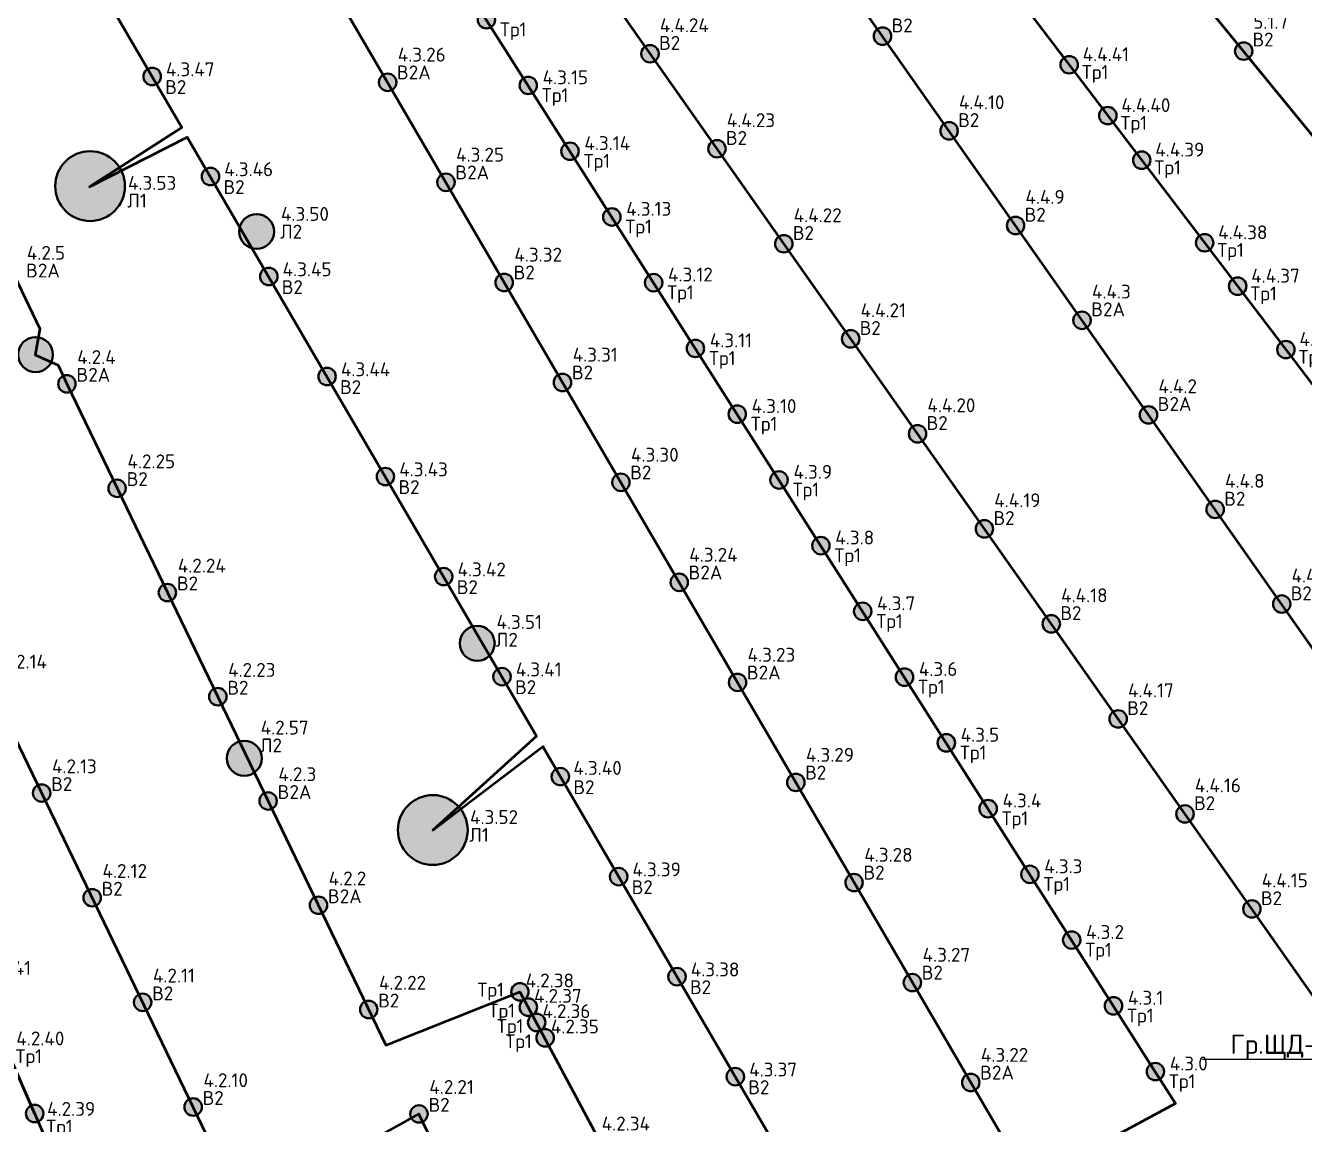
# Model space of a CAD drawing. Header units: millimetres. Extents: x -500444 to 437433, y -1435259 to 1593622.
# Drawn here: x -47246 to -30664, y -1359717 to -1345470 of the extents above; entities that cross this region are included whole.
import ezdxf
from ezdxf import colors
from ezdxf.entities.mleader import LeaderData, LeaderLine
from ezdxf.math import Vec2, Vec3

# ---------------------------------------------------------------- set-up
doc = ezdxf.new("R2010")
doc.units = ezdxf.units.MM
for name, color, linetype, lineweight in [('_Гр.ЩД-2C.7.6.I2.8', 6, 'Continuous', 50), ('_Гр.ЩД-2C.7.6.I3.1', 6, 'Continuous', 50), ('_Гр.ЩД-2C.7.6.I3.2', 6, 'Continuous', 50), ('_Гр.ЩД-2C.7.6.I3.3', 6, 'Continuous', 50), ('_Гр.ЩД-2C.7.6.I3.4', 6, 'Continuous', 50), ('_Гр.ЩД-2C.7.6.I3.5', 6, 'Continuous', 50), ('_Гр.ЩД-2C.7.6.I4.7', 6, 'Continuous', 50), ('_Гр.ЩД-2C.7.6.I4.8', 6, 'Continuous', 50), ('A-ANNO-DIMS', 7, 'Continuous', 9), ('Светильники аварийные', 1, 'Continuous', 40)]:
    doc.layers.add(name, color=color, linetype=linetype, lineweight=lineweight)
doc.layers.add('DLX_LUM 7', color=7, linetype='Continuous', lineweight=40, true_color=0xfb1804)
doc.layers.add('сВЕтильники', color=7, linetype='Continuous', lineweight=40, true_color=0x0000f0)
doc.layers.add('Вставка', color=252, linetype='Continuous')
doc.styles.add('GOST 2.304', font='')
doc.styles.add('ISOCPEUR', font='isocpeur.ttf', dxfattribs={"height": 250})
doc.styles.add('TableTextStyle', font='isocpeur.ttf', dxfattribs={"width": 0.9})
doc.styles.get('GOST 2.304').set_extended_font_data('GOST Common')
doc.linetypes.add('Truba', pattern='A,3e-05,[4,MSH_7,S=1,R=0,X=0,Y=0],-3.022072', length=3.022102)
doc.dimstyles.new('М-200', dxfattribs={"dimtxt": 400, "dimasz": 160, "dimexe": 200, "dimexo": 400, "dimgap": 50, "dimtad": 1, "dimdec": 0, "dimzin": 0, "dimdsep": 46, "dimtxsty": 'GOST 2.304', "dimblk": 'ARCHTICK', "dimcen": 180, "dimdle": 200, "dimadec": 0, "dimazin": 0, "dimtfac": 1, "dimtdec": 0, "dimtmove": 1, "dimatfit": 0, "dimfxl": 1, "dimtolj": 1, "dimtzin": 0, "dimarcsym": 0})

# ---------------------------------------------------------------- blocks, each defined once
blk = doc.blocks.new('_ArchTick')
at = {"color": 0, "linetype": 'ByBlock', "const_width": 0.15}
blk.add_lwpolyline([(-0.5, -0.5), (0.5, 0.5)], dxfattribs=at)
blk = doc.blocks.new('*D41')
at = {"layer": 'A-ANNO-DIMS', "color": 0, "lineweight": -2, "transparency": 16777216}
blk.add_arc((-165704, -113309), 107894, 270, 326, dxfattribs=at)
at = {"layer": 'Defpoints', "color": 0, "lineweight": 30, "transparency": 16777216}
for p in [(-165704, -113309), (-165704, -113309), (-75741, -173990), (-131171, -215528), (-165704, -221903)]:
    blk.add_point(p, dxfattribs=at)
at = {"layer": 'A-ANNO-DIMS', "color": 0, "lineweight": -2, "transparency": 16777216, "xscale": 160, "yscale": 160, "zscale": 160}
for p, rotation in [((-76255, -173643), 55.99999895826774), ((-165704, -221203), 179.9999981265246)]:
    blk.add_blockref('_ArchTick', p, dxfattribs=dict(at, rotation=rotation))
at = {"layer": 'A-ANNO-DIMS', "color": 0, "transparency": 16777216, "insert": (-114300, -207822), "char_height": 400, "attachment_point": 5, "rotation": 28.5412, "style": 'GOST 2.304'}
blk.add_mtext('\\A1;56,0%%D', dxfattribs=at)
blk = doc.blocks.new('A$Cab2378fa')
at = {"lineweight": 25}
h = blk.add_hatch(color=256, dxfattribs=at)
h.paths.add_polyline_path([(162.3, -156.8, 0.442338), (147.8, 177.8), (0, 0)])
h.paths.add_polyline_path([(-141.6, -170.3), (0, 0), (-163.2, 157.6, 0.430096)])
at = {"lineweight": 25, "true_color": 0xfff5f5}
h = blk.add_hatch(color=7, dxfattribs=at)
h.dxf.hatch_style = 1
h.paths.add_polyline_path([(0, 0), (-141.6, -170.3, 0.174923), (3, -222.4, 0.197808), (162.3, -156.8)])
h.paths.add_polyline_path([(-163.2, 157.6), (0, 0), (147.8, 177.8, 0.175398), (3, 230.2, 0.209014)])
blk.add_circle((3, 3.9), 226.3)
blk = doc.blocks.new('Гр.ЩД-2C.7.6.I3.2')
at = {"layer": '_Гр.ЩД-2C.7.6.I3.2', "color": 18, "true_color": 0x000000, "style": 'TableTextStyle'}
for s, p in [('B2A', (40126, 37618)), ('B2A', (40779, 36266)), ('В2', (41431, 34914)), ('В2', (42083, 33561)), ('В2', (42736, 32209)), ('Л2', (43157, 31461)), ('В2', (40452, 30960)), ('B2A', (43388, 30857)), ('В2', (41106, 29603)), ('B2A', (44040, 29505)), ('В2', (41761, 28246)), ('Тр1', (45979, 28294)), ('В2', (44692, 28153)), ('Тр1', (46123, 28022)), ('Тр1', (46232, 27823)), ('Тр1', (46341, 27625)), ('Тр1', (39990, 27432)), ('В2', (42415, 26890)), ('В2', (45345, 26801)), ('Тр1', (40388, 26518))]:
    blk.add_text(s, height=180, dxfattribs=at).set_placement(p)
at = {"layer": '_Гр.ЩД-2C.7.6.I3.2', "ltscale": 100, "style": 'TableTextStyle'}
for tag, p in [('55', (38380, 44191, 6620)), ('55', (33373, 41870, 6620)), ('В2', (38327, 40463)), ('ТР1', (34830, 39449)), ('В2', (36534, 39330)), ('В2', (39484, 39200)), ('ТР1', (35221, 38629)), ('В2', (37189, 37973)), ('B2A', (40136, 37848)), ('ТР1', (35620, 37715)), ('ТР1', (36018, 36801)), ('Л2', (39422, 36679)), ('В2', (37843, 36617)), ('B2A', (40789, 36496)), ('ТР1', (36416, 35887)), ('В2', (38498, 35260)), ('В2', (41441, 35144)), ('ТР1', (36814, 34973)), ('ТР1', (37212, 34059)), ('В2', (39153, 33903)), ('В2', (42093, 33791)), ('ТР1', (37611, 33145)), ('В2', (39807, 32547)), ('В2', (42746, 32439)), ('ТР1', (38009, 32232)), ('Л2', (43167, 31691)), ('ТР1', (38407, 31318)), ('В2', (40462, 31190)), ('B2A', (43398, 31087)), ('ТР1', (38805, 30404)), ('В2', (41116, 29833)), ('B2A', (44050, 29735)), ('ТР1', (39204, 29490)), ('ТР1', (39602, 28576)), ('В2', (41771, 28476)), ('В2', (44702, 28383)), ('ТР1', (46604, 28413)), ('ТР1', (46713, 28214)), ('ТР1', (46822, 28016)), ('ТР1', (46931, 27817)), ('ТР1', (40000, 27662)), ('В2', (42425, 27120)), ('В2', (45355, 27031)), ('ТР1', (40398, 26748)), ('ТР1', (47590, 26558)), ('ТР1', (47722, 26305)), ('ТР1', (47854, 26052)), ('ТР1', (47985, 25799)), ('В2', (42238, 25526)), ('В2', (46007, 25679)), ('ТР1', (48117, 25546)), ('ТР1', (48626, 24608)), ('ТР1', (48761, 24383)), ('B2A', (46659, 24327)), ('В2', (42892, 24169)), ('В2', (43604, 22744)), ('B2A', (46446, 22772)), ('В2', (45128, 21507))]:
    blk.add_attdef(tag, p, '', height=180, dxfattribs=at)
blk = doc.blocks.new('Гр.ЩД-2C.7.6.I3.3')
at = {"layer": '_Гр.ЩД-2C.7.6.I3.3', "color": 18, "true_color": 0x000000, "style": 'TableTextStyle'}
for s, p in [('Тр1', (46271, 40745)), ('B2A', (44935, 40187)), ('В2', (41930, 39997)), ('Тр1', (46814, 39892)), ('Тр1', (47356, 39040)), ('B2A', (45692, 38890)), ('В2', (42686, 38700)), ('Л1', (41438, 38524)), ('Тр1', (47898, 38188)), ('Л2', (43420, 38122)), ('В2', (46448, 37593)), ('В2', (43442, 37403)), ('Тр1', (48440, 37335)), ('Тр1', (48982, 36483)), ('В2', (47204, 36296)), ('В2', (44198, 36107)), ('Тр1', (49524, 35631)), ('В2', (47960, 35000)), ('В2', (44955, 34810)), ('Тр1', (50066, 34778)), ('Тр1', (50608, 33926)), ('B2A', (48716, 33703)), ('В2', (45711, 33513)), ('Тр1', (51151, 33073)), ('Л2', (46216, 32831)), ('B2A', (49472, 32406)), ('В2', (46467, 32216)), ('Тр1', (51693, 32221)), ('Тр1', (52235, 31369)), ('В2', (50228, 31109)), ('В2', (47223, 30919)), ('Тр1', (52777, 30516)), ('Л1', (45873, 30301)), ('В2', (50984, 29812)), ('В2', (47979, 29623)), ('Тр1', (53319, 29664)), ('Тр1', (53861, 28811)), ('В2', (51740, 28515)), ('В2', (48735, 28326)), ('Тр1', (54403, 27959)), ('B2A', (52497, 27219)), ('В2', (49491, 27029)), ('Тр1', (54945, 27107))]:
    blk.add_text(s, height=180, dxfattribs=at).set_placement(p)
at = {"layer": '_Гр.ЩД-2C.7.6.I3.3', "ltscale": 100, "style": 'TableTextStyle'}
for tag, p in [('55', (42890, 46855, 6620)), ('ТР1', (44113, 44384)), ('ТР1', (44655, 43532)), ('В2', (43433, 43010)), ('ТР1', (45197, 42680)), ('ТР1', (45739, 41827)), ('В2', (44189, 41714)), ('В2', (41184, 41524)), ('ТР1', (46281, 40975)), ('B2A', (44945, 40417)), ('В2', (41940, 40227)), ('ТР1', (46824, 40122)), ('B2A', (45702, 39120)), ('ТР1', (47366, 39270)), ('В2', (42696, 38930)), ('Л1', (41448, 38754)), ('Л2', (43430, 38352)), ('ТР1', (47908, 38418)), ('В2', (46458, 37823)), ('В2', (43452, 37633)), ('ТР1', (48450, 37565)), ('ТР1', (48992, 36713)), ('В2', (47214, 36526)), ('В2', (44208, 36337)), ('ТР1', (49534, 35861)), ('В2', (47970, 35230)), ('В2', (44965, 35040)), ('ТР1', (50076, 35008)), ('ТР1', (50618, 34156)), ('B2A', (48726, 33933)), ('В2', (45721, 33743)), ('ТР1', (51161, 33303)), ('Л2', (46226, 33061)), ('B2A', (49482, 32636)), ('В2', (46477, 32446)), ('ТР1', (51703, 32451)), ('ТР1', (52245, 31599)), ('В2', (50238, 31339)), ('В2', (47223, 31169)), ('ТР1', (52787, 30746)), ('Л1', (45883, 30531)), ('В2', (50994, 30042)), ('В2', (47989, 29853)), ('ТР1', (53329, 29894)), ('ТР1', (53871, 29041)), ('В2', (51750, 28745)), ('В2', (48745, 28556)), ('ТР1', (54413, 28189)), ('B2A', (52507, 27449)), ('В2', (49501, 27259)), ('ТР1', (54955, 27337)), ('B2A', (53056, 26251)), ('В2', (50257, 25962)), ('В2', (51013, 24665))]:
    blk.add_attdef(tag, p, '', height=180, dxfattribs=at)
blk = doc.blocks.new('Гр.ЩД-2C.7.6.I3.4')
at = {"layer": '_Гр.ЩД-2C.7.6.I3.4', "color": 18, "true_color": 0x000000, "style": 'TableTextStyle'}
for s, p in [('В2', (51349, 40796)), ('В2', (48334, 40569)), ('Тр1', (53816, 40192)), ('В2', (52212, 39569)), ('Тр1', (54318, 39533)), ('В2', (49201, 39337)), ('Тр1', (54757, 38955)), ('В2', (53074, 38342)), ('В2', (50068, 38105)), ('Тр1', (55573, 37884)), ('Тр1', (56001, 37321)), ('B2A', (53937, 37115)), ('В2', (50935, 36873)), ('Тр1', (56626, 36499)), ('B2A', (54799, 35888)), ('В2', (51803, 35641)), ('В2', (55662, 34660)), ('В2', (52670, 34409)), ('В2', (56524, 33433)), ('В2', (53537, 33177)), ('В2', (54404, 31944)), ('В2', (55271, 30712)), ('В2', (56138, 29480))]:
    blk.add_text(s, height=180, dxfattribs=at).set_placement(p)
at = {"layer": '_Гр.ЩД-2C.7.6.I3.4', "ltscale": 100, "style": 'TableTextStyle'}
for tag, p in [('55', (47172, 49872, 6620)), ('ТР1', (48414, 47534)), ('ТР1', (49304, 46364)), ('В2', (47909, 45935)), ('ТР1', (49720, 45818)), ('ТР1', (50256, 45113)), ('В2', (48771, 44708)), ('ТР1', (50724, 44498)), ('В2', (45835, 44178)), ('ТР1', (51241, 43819)), ('B2A', (49634, 43481)), ('В2', (46610, 43263)), ('ТР1', (52189, 42573)), ('B2A', (50496, 42254)), ('В2', (47477, 42031)), ('ТР1', (52605, 42026)), ('ТР1', (52940, 41586)), ('В2', (51359, 41026)), ('В2', (48344, 40799)), ('ТР1', (53826, 40422)), ('В2', (52222, 39799)), ('ТР1', (54328, 39763)), ('В2', (49211, 39567)), ('ТР1', (54767, 39185)), ('В2', (53084, 38572)), ('В2', (50078, 38335)), ('ТР1', (55583, 38114)), ('ТР1', (56011, 37551)), ('B2A', (53947, 37345)), ('В2', (50945, 37103)), ('ТР1', (56636, 36729)), ('ТР1', (57078, 36149)), ('B2A', (54809, 36118)), ('В2', (51813, 35871)), ('ТР1', (57824, 35168)), ('В2', (55672, 34890)), ('В2', (52680, 34639)), ('ТР1', (58446, 34351)), ('В2', (56534, 33663)), ('ТР1', (59010, 33610)), ('В2', (53547, 33407)), ('ТР1', (59388, 33113)), ('ТР1', (59843, 32516)), ('В2', (57397, 32436)), ('В2', (54414, 32174)), ('ТР1', (60543, 31595)), ('B2A', (58259, 31209)), ('В2', (55281, 30942)), ('B2A', (59122, 29982)), ('В2', (56148, 29710)), ('ТР1', (61164, 28904)), ('В2', (57015, 28478)), ('ТР1', (62937, 28383)), ('ТР1', (59622, 27173)), ('ТР1', (58634, 26495)), ('ТР1', (60414, 26508)), ('ТР1', (57646, 25816)), ('ТР1', (59429, 25825)), ('ТР1', (57940, 24793))]:
    blk.add_attdef(tag, p, '', height=180, dxfattribs=at)
blk = doc.blocks.new('_Dot')
at = {"color": 0, "linetype": 'ByBlock', "lineweight": -2}
blk.add_line((-0.5, 0), (-1, 0), dxfattribs=at)
at = {"color": 0, "linetype": 'ByBlock', "const_width": 0.5}
blk.add_lwpolyline([(-0.25, 0, 1), (0.25, 0, 1)], format="xyb", close=True, dxfattribs=at)
blk = doc.blocks.new('Гр.ЩД-2C.7.6.I3.5')
at = {"layer": '_Гр.ЩД-2C.7.6.I3.5', "color": 18, "true_color": 0x000000, "style": 'TableTextStyle'}
blk.add_text('В2', height=180, dxfattribs=at).set_placement((56028, 40613))
at = {"layer": '_Гр.ЩД-2C.7.6.I3.5', "ltscale": 100, "style": 'TableTextStyle'}
for tag, p in [('ТР1', (52997, 50768)), ('ТР1', (53618, 50065)), ('В2', (51793, 49351)), ('ТР1', (54239, 49361)), ('ТР1', (54860, 48657)), ('В2', (53294, 48309)), ('В2', (50341, 47810)), ('ТР1', (55526, 47902)), ('B2A', (54243, 47148)), ('ТР1', (56135, 47212)), ('В2', (51290, 46649)), ('ТР1', (56841, 46413)), ('B2A', (55193, 45987)), ('В2', (52240, 45488)), ('ТР1', (57655, 45491)), ('В2', (56142, 44826)), ('ТР1', (58271, 44792)), ('В2', (53189, 44326)), ('ТР1', (58698, 44323)), ('В2', (57092, 43664)), ('ТР1', (59422, 43488)), ('ТР1', (59609, 43276)), ('В2', (54139, 43165)), ('В2', (58041, 42503)), ('ТР1', (60550, 42209)), ('В2', (55089, 42004)), ('ТР1', (60987, 41714)), ('B2A', (58991, 41342)), ('В2', (56038, 40843)), ('ТР1', (61858, 40727)), ('B2A', (59940, 40181)), ('ТР1', (62536, 39959)), ('В2', (56988, 39681)), ('ТР1', (62934, 39508)), ('В2', (60890, 39019)), ('ТР1', (63711, 38627)), ('В2', (57937, 38520)), ('В2', (61839, 37858)), ('ТР1', (64631, 37584)), ('В2', (58887, 37359)), ('ТР1', (64955, 37218)), ('В2', (62789, 36697)), ('ТР1', (65751, 36316)), ('В2', (59836, 36198)), ('B2A', (63738, 35536)), ('ТР1', (66024, 35594)), ('В2', (60786, 35036)), ('B2A', (64688, 34374)), ('В2', (61735, 33875)), ('ТР1', (67072, 32997)), ('В2', (62685, 32714)), ('ТР1', (65868, 32766)), ('ТР1', (67754, 32244)), ('ТР1', (64266, 31449)), ('ТР1', (66801, 31458)), ('ТР1', (64070, 30521)), ('ТР1', (65642, 30503)), ('ТР1', (63730, 28926))]:
    blk.add_attdef(tag, p, '', height=180, dxfattribs=at)
blk = doc.blocks.new('Оси200')
at = {"layer": 'A-ANNO-DIMS', "color": 253}
dim = blk.add_angular_dim_2l(base=(-131171, -215527.9), line1=((-165703.8, -113309.3), (-75741.3, -173989.8)), line2=((-165703.8, -113309.3), (-165703.8, -221903.3)), text='56,0%%D', dimstyle='М-200', override={"dimadec": 2, "dimtmove": 2}, dxfattribs=at)
dim.commit()
dim.dimension.update_dxf_attribs({"geometry": '*D41', "text_midpoint": (-114299.5, -207822), "dimtype": 130})
blk = doc.blocks.new('A$C20f07326')
at = {"layer": 'A-ANNO-DIMS', "color": 253}
blk.add_blockref('Оси200', (404603.7, 213803.6), dxfattribs=at)

msp = doc.modelspace()

# ---------------------------------------------------------------- block references
at = {"layer": 'Вставка', "linetype": 'Truba', "lineweight": 30, "ltscale": 100}
msp.add_blockref('A$C20f07326', (-318166, -1386354), dxfattribs=at)

# ---------------------------------------------------------------- next in the draw order: linework, layer by layer
at = {"layer": '_Гр.ЩД-2C.7.6.I2.8', "ltscale": 100}
msp.add_lwpolyline([(-64222, -1334555), (-63394, -1337709), (-61987, -1337243), (-57897, -1335775), (-57195, -1337490), (-53913, -1344979), (-52704, -1346781), (-44741, -1365061), (-44144, -1366432), (-41272, -1365118), (-40509, -1366944), (-38106, -1365790), (-37575, -1366788), (-39995, -1367947), (-39502, -1369941), (-36065, -1368289), (-35320, -1368494), (-34879, -1369324)], dxfattribs=at)
at = {"layer": '_Гр.ЩД-2C.7.6.I3.1', "ltscale": 100}
msp.add_lwpolyline([(-64222, -1334555), (-63394, -1337709), (-57897, -1335775), (-57192, -1337486), (-53913, -1344979), (-52704, -1346781), (-44144, -1366432), (-43319, -1368325), (-41823, -1367577), (-41063, -1368464), (-42430, -1369125)], dxfattribs=at)
at = {"layer": '_Гр.ЩД-2C.7.6.I3.2', "ltscale": 100}
for points in [[(-52704, -1346781), (-47130, -1359578)], [(-48015, -1347413), (-47060, -1349400), (-47120, -1349740), (-46823, -1349872), (-46710, -1350115), (-44101, -1355525), (-42574, -1358691), (-40837, -1357998), (-38679, -1362030), (-38310, -1362886), (-40187, -1363636), (-40840, -1362283), (-42929, -1363411), (-42281, -1364850), (-42455, -1364918), (-43110, -1363561), (-43765, -1362205), (-41493, -1360933), (-42146, -1359581), (-44419, -1360848), (-45075, -1359493), (-50965, -1347281)]]:
    msp.add_lwpolyline(points, dxfattribs=at)
at = {"layer": '_Гр.ЩД-2C.7.6.I3.3', "ltscale": 100}
msp.add_lwpolyline([(-64222, -1334555), (-63394, -1337709), (-57897, -1335775), (-53775, -1333801), (-50149, -1331679), (-49179, -1333145), (-44807, -1339855), (-43439, -1341984), (-32598, -1359034), (-32337, -1359445), (-34234, -1360470), (-44064, -1343611), (-46362, -1344835), (-45222, -1346790), (-46416, -1347559), (-45149, -1346917), (-40621, -1354681), (-41966, -1355900), (-40541, -1354819), (-36533, -1361694)], dxfattribs=at)
at = {"layer": '_Гр.ЩД-2C.7.6.I3.4', "ltscale": 100}
msp.add_lwpolyline([(-64222, -1334555), (-63394, -1337709), (-57897, -1335775), (-53775, -1333801), (-50149, -1331679), (-46457, -1329115), (-40530, -1336866), (-39127, -1338866), (-26998, -1354805), (-24550, -1357975), (-25708, -1357615), (-25582, -1357753), (-24929, -1358155), (-27091, -1359721), (-29565, -1361437), (-29860, -1360416), (-27883, -1359056), (-28373, -1356654), (-39584, -1340698), (-41750, -1342138), (-30480, -1358157)], dxfattribs=at)
at = {"layer": '_Гр.ЩД-2C.7.6.I3.5', "ltscale": 100}
msp.add_lwpolyline([(-64222, -1334555), (-63394, -1337709), (-61915, -1337218), (-57897, -1335775), (-53775, -1333801), (-50149, -1331679), (-46457, -1329115), (-38524, -1339659), (-37149, -1338833), (-24805, -1353930), (-23475, -1355773), (-23815, -1357369), (-21903, -1355792), (-22605, -1355055), (-20745, -1354837), (-21027, -1353755), (-19791, -1354050), (-20475, -1353299), (-22805, -1352273), (-35147, -1337175), (-34480, -1335690), (-21433, -1350479)], dxfattribs=at)
at = {"layer": '_Гр.ЩД-2C.7.6.I4.7', "ltscale": 100}
msp.add_lwpolyline([(-64222, -1334555), (-63394, -1337709), (-57897, -1335775), (-53913, -1344979), (-52704, -1346781), (-44144, -1366432), (-41272, -1365118), (-38002, -1363466), (-36568, -1362686), (-35676, -1364475), (-34179, -1363587), (-33506, -1364528), (-35102, -1365447), (-35928, -1365912), (-35007, -1367736), (-31711, -1365797), (-30454, -1367211), (-30968, -1367068), (-31143, -1367166), (-31524, -1367389), (-32045, -1367697), (-32209, -1368262), (-33807, -1369165)], dxfattribs=at)
at = {"layer": '_Гр.ЩД-2C.7.6.I4.8', "ltscale": 100}
msp.add_lwpolyline([(-64222, -1334555), (-63394, -1337709), (-61996, -1337217), (-57897, -1335775), (-53913, -1344979), (-52704, -1346781), (-44144, -1366432), (-41272, -1365118), (-38002, -1363466), (-36568, -1362686), (-31824, -1359851), (-29396, -1363640)], dxfattribs=at)

# ---------------------------------------------------------------- next in the draw order: block references
at = {"layer": '_Гр.ЩД-2C.7.6.I3.2'}
ref = msp.add_blockref('Гр.ЩД-2C.7.6.I3.2', (-87366, -1386354), dxfattribs=at)
ref.add_attrib('Л2', '4.2.57', (-44198, -1354662), dxfattribs={"ltscale": 100, "height": 180, "style": 'TableTextStyle'})
ref.add_attrib('ТР1', '4.2.34', (-39776, -1359796), dxfattribs={"ltscale": 100, "height": 180, "style": 'TableTextStyle'})
ref.add_attrib('ТР1', '4.2.35', (-40435, -1358537), dxfattribs={"ltscale": 100, "height": 180, "style": 'TableTextStyle'})
ref.add_attrib('ТР1', '4.2.36', (-40544, -1358338), dxfattribs={"ltscale": 100, "height": 180, "style": 'TableTextStyle'})
ref.add_attrib('ТР1', '4.2.37', (-40653, -1358140), dxfattribs={"ltscale": 100, "height": 180, "style": 'TableTextStyle'})
ref.add_attrib('ТР1', '4.2.38', (-40762, -1357941), dxfattribs={"ltscale": 100, "height": 180, "style": 'TableTextStyle'})
ref.add_attrib('ТР1', '4.2.39', (-46967, -1359606), dxfattribs={"ltscale": 100, "height": 180, "style": 'TableTextStyle'})
ref.add_attrib('ТР1', '4.2.40', (-47366, -1358692), dxfattribs={"ltscale": 100, "height": 180, "style": 'TableTextStyle'})
ref.add_attrib('ТР1', '4.2.41', (-47764, -1357778), dxfattribs={"ltscale": 100, "height": 180, "style": 'TableTextStyle'})
ref.add_attrib('B2A', '4.2.2', (-43316, -1356618), dxfattribs={"ltscale": 100, "height": 180, "style": 'TableTextStyle'})
ref.add_attrib('B2A', '4.2.3', (-43968, -1355266), dxfattribs={"ltscale": 100, "height": 180, "style": 'TableTextStyle'})
ref.add_attrib('B2A', '4.2.4', (-46577, -1349858), dxfattribs={"ltscale": 100, "height": 180, "style": 'TableTextStyle'})
ref.add_attrib('B2A', '4.2.5', (-47229, -1348506), dxfattribs={"ltscale": 100, "height": 180, "style": 'TableTextStyle'})
ref.add_attrib('В2', '4.2.10', (-44940, -1359234), dxfattribs={"ltscale": 100, "height": 180, "style": 'TableTextStyle'})
ref.add_attrib('В2', '4.2.11', (-45595, -1357877), dxfattribs={"ltscale": 100, "height": 180, "style": 'TableTextStyle'})
ref.add_attrib('В2', '4.2.12', (-46249, -1356521), dxfattribs={"ltscale": 100, "height": 180, "style": 'TableTextStyle'})
ref.add_attrib('В2', '4.2.13', (-46904, -1355164), dxfattribs={"ltscale": 100, "height": 180, "style": 'TableTextStyle'})
ref.add_attrib('В2', '4.2.14', (-47559, -1353807), dxfattribs={"ltscale": 100, "height": 180, "style": 'TableTextStyle'})
ref.add_attrib('В2', '4.2.21', (-42011, -1359322), dxfattribs={"ltscale": 100, "height": 180, "style": 'TableTextStyle'})
ref.add_attrib('В2', '4.2.22', (-42663, -1357970), dxfattribs={"ltscale": 100, "height": 180, "style": 'TableTextStyle'})
ref.add_attrib('В2', '4.2.23', (-44620, -1353914), dxfattribs={"ltscale": 100, "height": 180, "style": 'TableTextStyle'})
ref.add_attrib('В2', '4.2.24', (-45272, -1352562), dxfattribs={"ltscale": 100, "height": 180, "style": 'TableTextStyle'})
ref.add_attrib('В2', '4.2.25', (-45925, -1351210), dxfattribs={"ltscale": 100, "height": 180, "style": 'TableTextStyle'})
at = {"layer": '_Гр.ЩД-2C.7.6.I3.3'}
ref = msp.add_blockref('Гр.ЩД-2C.7.6.I3.3', (-87366, -1386354), dxfattribs=at)
ref.add_attrib('Л2', '4.3.50', (-43935, -1348002), dxfattribs={"ltscale": 100, "height": 180, "style": 'TableTextStyle'})
ref.add_attrib('Л2', '4.3.51', (-41140, -1353293), dxfattribs={"ltscale": 100, "height": 180, "style": 'TableTextStyle'})
ref.add_attrib('Л1', '4.3.52', (-41483, -1355822), dxfattribs={"ltscale": 100, "height": 180, "style": 'TableTextStyle'})
ref.add_attrib('Л1', '4.3.53', (-45918, -1347600), dxfattribs={"ltscale": 100, "height": 180, "style": 'TableTextStyle'})
ref.add_attrib('ТР1', '4.3.0', (-32410, -1359017), dxfattribs={"ltscale": 100, "height": 180, "style": 'TableTextStyle'})
ref.add_attrib('ТР1', '4.3.1', (-32952, -1358165), dxfattribs={"ltscale": 100, "height": 180, "style": 'TableTextStyle'})
ref.add_attrib('ТР1', '4.3.2', (-33495, -1357312), dxfattribs={"ltscale": 100, "height": 180, "style": 'TableTextStyle'})
ref.add_attrib('ТР1', '4.3.3', (-34037, -1356460), dxfattribs={"ltscale": 100, "height": 180, "style": 'TableTextStyle'})
ref.add_attrib('ТР1', '4.3.4', (-34579, -1355607), dxfattribs={"ltscale": 100, "height": 180, "style": 'TableTextStyle'})
ref.add_attrib('ТР1', '4.3.5', (-35121, -1354755), dxfattribs={"ltscale": 100, "height": 180, "style": 'TableTextStyle'})
ref.add_attrib('ТР1', '4.3.6', (-35663, -1353903), dxfattribs={"ltscale": 100, "height": 180, "style": 'TableTextStyle'})
ref.add_attrib('ТР1', '4.3.7', (-36205, -1353050), dxfattribs={"ltscale": 100, "height": 180, "style": 'TableTextStyle'})
ref.add_attrib('ТР1', '4.3.8', (-36747, -1352198), dxfattribs={"ltscale": 100, "height": 180, "style": 'TableTextStyle'})
ref.add_attrib('ТР1', '4.3.9', (-37289, -1351346), dxfattribs={"ltscale": 100, "height": 180, "style": 'TableTextStyle'})
ref.add_attrib('ТР1', '4.3.10', (-37832, -1350493), dxfattribs={"ltscale": 100, "height": 180, "style": 'TableTextStyle'})
ref.add_attrib('ТР1', '4.3.11', (-38374, -1349641), dxfattribs={"ltscale": 100, "height": 180, "style": 'TableTextStyle'})
ref.add_attrib('ТР1', '4.3.12', (-38916, -1348788), dxfattribs={"ltscale": 100, "height": 180, "style": 'TableTextStyle'})
ref.add_attrib('ТР1', '4.3.13', (-39458, -1347936), dxfattribs={"ltscale": 100, "height": 180, "style": 'TableTextStyle'})
ref.add_attrib('ТР1', '4.3.14', (-40000, -1347084), dxfattribs={"ltscale": 100, "height": 180, "style": 'TableTextStyle'})
ref.add_attrib('ТР1', '4.3.15', (-40542, -1346231), dxfattribs={"ltscale": 100, "height": 180, "style": 'TableTextStyle'})
ref.add_attrib('B2A', '4.3.22', (-34859, -1358905), dxfattribs={"ltscale": 100, "height": 180, "style": 'TableTextStyle'})
ref.add_attrib('B2A', '4.3.23', (-37884, -1353718), dxfattribs={"ltscale": 100, "height": 180, "style": 'TableTextStyle'})
ref.add_attrib('B2A', '4.3.24', (-38640, -1352421), dxfattribs={"ltscale": 100, "height": 180, "style": 'TableTextStyle'})
ref.add_attrib('B2A', '4.3.25', (-41664, -1347234), dxfattribs={"ltscale": 100, "height": 180, "style": 'TableTextStyle'})
ref.add_attrib('B2A', '4.3.26', (-42420, -1345937), dxfattribs={"ltscale": 100, "height": 180, "style": 'TableTextStyle'})
ref.add_attrib('В2', '4.3.27', (-35615, -1357608), dxfattribs={"ltscale": 100, "height": 180, "style": 'TableTextStyle'})
ref.add_attrib('В2', '4.3.28', (-36371, -1356311), dxfattribs={"ltscale": 100, "height": 180, "style": 'TableTextStyle'})
ref.add_attrib('В2', '4.3.29', (-37128, -1355015), dxfattribs={"ltscale": 100, "height": 180, "style": 'TableTextStyle'})
ref.add_attrib('В2', '4.3.30', (-39396, -1351124), dxfattribs={"ltscale": 100, "height": 180, "style": 'TableTextStyle'})
ref.add_attrib('В2', '4.3.31', (-40152, -1349827), dxfattribs={"ltscale": 100, "height": 180, "style": 'TableTextStyle'})
ref.add_attrib('В2', '4.3.32', (-40908, -1348530), dxfattribs={"ltscale": 100, "height": 180, "style": 'TableTextStyle'})
ref.add_attrib('В2', '4.3.37', (-37864, -1359095), dxfattribs={"ltscale": 100, "height": 180, "style": 'TableTextStyle'})
ref.add_attrib('В2', '4.3.38', (-38621, -1357798), dxfattribs={"ltscale": 100, "height": 180, "style": 'TableTextStyle'})
ref.add_attrib('В2', '4.3.39', (-39377, -1356501), dxfattribs={"ltscale": 100, "height": 180, "style": 'TableTextStyle'})
ref.add_attrib('В2', '4.3.40', (-40143, -1355185), dxfattribs={"ltscale": 100, "height": 180, "style": 'TableTextStyle'})
ref.add_attrib('В2', '4.3.41', (-40889, -1353908), dxfattribs={"ltscale": 100, "height": 180, "style": 'TableTextStyle'})
ref.add_attrib('В2', '4.3.42', (-41645, -1352611), dxfattribs={"ltscale": 100, "height": 180, "style": 'TableTextStyle'})
ref.add_attrib('В2', '4.3.43', (-42401, -1351314), dxfattribs={"ltscale": 100, "height": 180, "style": 'TableTextStyle'})
ref.add_attrib('В2', '4.3.44', (-43157, -1350017), dxfattribs={"ltscale": 100, "height": 180, "style": 'TableTextStyle'})
ref.add_attrib('В2', '4.3.45', (-43913, -1348720), dxfattribs={"ltscale": 100, "height": 180, "style": 'TableTextStyle'})
ref.add_attrib('В2', '4.3.46', (-44670, -1347423), dxfattribs={"ltscale": 100, "height": 180, "style": 'TableTextStyle'})
ref.add_attrib('В2', '4.3.47', (-45426, -1346127), dxfattribs={"ltscale": 100, "height": 180, "style": 'TableTextStyle'})
at = {"layer": '_Гр.ЩД-2C.7.6.I3.4'}
ref = msp.add_blockref('Гр.ЩД-2C.7.6.I3.4', (-87366, -1386354), dxfattribs=at)
ref.add_attrib('ТР1', '4.4.36', (-30729, -1349624), dxfattribs={"ltscale": 100, "height": 180, "style": 'TableTextStyle'})
ref.add_attrib('ТР1', '4.4.37', (-31354, -1348803), dxfattribs={"ltscale": 100, "height": 180, "style": 'TableTextStyle'})
ref.add_attrib('ТР1', '4.4.38', (-31783, -1348240), dxfattribs={"ltscale": 100, "height": 180, "style": 'TableTextStyle'})
ref.add_attrib('ТР1', '4.4.39', (-32598, -1347168), dxfattribs={"ltscale": 100, "height": 180, "style": 'TableTextStyle'})
ref.add_attrib('ТР1', '4.4.40', (-33038, -1346591), dxfattribs={"ltscale": 100, "height": 180, "style": 'TableTextStyle'})
ref.add_attrib('ТР1', '4.4.41', (-33540, -1345932), dxfattribs={"ltscale": 100, "height": 180, "style": 'TableTextStyle'})
ref.add_attrib('B2A', '4.4.2', (-32557, -1350236), dxfattribs={"ltscale": 100, "height": 180, "style": 'TableTextStyle'})
ref.add_attrib('B2A', '4.4.3', (-33419, -1349009), dxfattribs={"ltscale": 100, "height": 180, "style": 'TableTextStyle'})
ref.add_attrib('В2', '4.4.7', (-30831, -1352690), dxfattribs={"ltscale": 100, "height": 180, "style": 'TableTextStyle'})
ref.add_attrib('В2', '4.4.8', (-31694, -1351463), dxfattribs={"ltscale": 100, "height": 180, "style": 'TableTextStyle'})
ref.add_attrib('В2', '4.4.9', (-34282, -1347782), dxfattribs={"ltscale": 100, "height": 180, "style": 'TableTextStyle'})
ref.add_attrib('В2', '4.4.10', (-35144, -1346554), dxfattribs={"ltscale": 100, "height": 180, "style": 'TableTextStyle'})
ref.add_attrib('В2', '4.4.15', (-31218, -1356643), dxfattribs={"ltscale": 100, "height": 180, "style": 'TableTextStyle'})
ref.add_attrib('В2', '4.4.16', (-32085, -1355411), dxfattribs={"ltscale": 100, "height": 180, "style": 'TableTextStyle'})
ref.add_attrib('В2', '4.4.17', (-32952, -1354179), dxfattribs={"ltscale": 100, "height": 180, "style": 'TableTextStyle'})
ref.add_attrib('В2', '4.4.18', (-33819, -1352947), dxfattribs={"ltscale": 100, "height": 180, "style": 'TableTextStyle'})
ref.add_attrib('В2', '4.4.19', (-34686, -1351715), dxfattribs={"ltscale": 100, "height": 180, "style": 'TableTextStyle'})
ref.add_attrib('В2', '4.4.20', (-35553, -1350483), dxfattribs={"ltscale": 100, "height": 180, "style": 'TableTextStyle'})
ref.add_attrib('В2', '4.4.21', (-36420, -1349251), dxfattribs={"ltscale": 100, "height": 180, "style": 'TableTextStyle'})
ref.add_attrib('В2', '4.4.22', (-37287, -1348019), dxfattribs={"ltscale": 100, "height": 180, "style": 'TableTextStyle'})
ref.add_attrib('В2', '4.4.23', (-38154, -1346787), dxfattribs={"ltscale": 100, "height": 180, "style": 'TableTextStyle'})
ref.add_attrib('В2', '4.4.24', (-39022, -1345555), dxfattribs={"ltscale": 100, "height": 180, "style": 'TableTextStyle'})
at = {"layer": '_Гр.ЩД-2C.7.6.I3.5'}
ref = msp.add_blockref('Гр.ЩД-2C.7.6.I3.5', (-87366, -1386354), dxfattribs=at)
ref.add_attrib('В2', '5.1.7', (-31328, -1345511), dxfattribs={"ltscale": 100, "height": 180, "style": 'TableTextStyle'})
at = {"layer": 'DLX_LUM 7', "ltscale": 100}
for p in [(-44253, -1348144), (-47120, -1349740), (-41393, -1353484), (-44413, -1354974)]:
    msp.add_blockref('A$Cab2378fa', p, dxfattribs=at)
at = {"layer": 'сВЕтильники', "ltscale": 100}
for p, xscale, yscale, zscale in [((-41272, -1345396), 0.5, 0.5, 0.5), ((-36136, -1345609), 0.5, 0.5, 0.5), ((-39151, -1345837), 0.5, 0.5, 0.5), ((-31453, -1345803), 0.5, 0.5, 0.5), ((-33716, -1345980), 0.5, 0.5, 0.5), ((-45606, -1346132), 0.5, 0.5, 0.5), ((-40730, -1346248), 0.5, 0.5, 0.5), ((-33215, -1346639), 0.5, 0.5, 0.5), ((-35273, -1346836), 0.5, 0.5, 0.5), ((-46416, -1347559), 2, 2, 2), ((-40188, -1347101), 0.5, 0.5, 0.5), ((-38283, -1347069), 0.5, 0.5, 0.5), ((-32775, -1347217), 0.5, 0.5, 0.5), ((-44850, -1347429), 0.5, 0.5, 0.5), ((-39646, -1347953), 0.5, 0.5, 0.5), ((-34411, -1348064), 0.5, 0.5, 0.5), ((-37416, -1348301), 0.5, 0.5, 0.5), ((-31960, -1348288), 0.5, 0.5, 0.5), ((-44094, -1348725), 0.5, 0.5, 0.5), ((-41042, -1348803), 0.5, 0.5, 0.5), ((-39104, -1348805), 0.5, 0.5, 0.5), ((-31531, -1348851), 0.5, 0.5, 0.5), ((-36549, -1349533), 0.5, 0.5, 0.5), ((-38562, -1349658), 0.5, 0.5, 0.5), ((-30906, -1349673), 0.5, 0.5, 0.5), ((-43338, -1350022), 0.5, 0.5, 0.5), ((-40286, -1350099), 0.5, 0.5, 0.5), ((-38020, -1350510), 0.5, 0.5, 0.5), ((-35682, -1350765), 0.5, 0.5, 0.5), ((-42582, -1351319), 0.5, 0.5, 0.5), ((-37478, -1351363), 0.5, 0.5, 0.5), ((-46061, -1351471), 0.5, 0.5, 0.5), ((-39528, -1351394), 0.5, 0.5, 0.5), ((-31823, -1351745), 0.5, 0.5, 0.5), ((-34815, -1351997), 0.5, 0.5, 0.5), ((-36935, -1352215), 0.5, 0.5, 0.5), ((-41826, -1352616), 0.5, 0.5, 0.5), ((-45409, -1352823), 0.5, 0.5, 0.5), ((-30960, -1352972), 0.5, 0.5, 0.5), ((-36393, -1353067), 0.5, 0.5, 0.5), ((-33948, -1353229), 0.5, 0.5, 0.5), ((-41070, -1353913), 0.5, 0.5, 0.5), ((-35851, -1353920), 0.5, 0.5, 0.5), ((-44755, -1354173), 0.5, 0.5, 0.5), ((-33081, -1354461), 0.5, 0.5, 0.5), ((-35309, -1354772), 0.5, 0.5, 0.5), ((-40314, -1355209), 0.5, 0.5, 0.5), ((-37260, -1355285), 0.5, 0.5, 0.5), ((-47039, -1355423), 0.5, 0.5, 0.5), ((-41972, -1355908), 2, 2, 2), ((-34767, -1355625), 0.5, 0.5, 0.5), ((-32214, -1355693), 0.5, 0.5, 0.5), ((-34225, -1356477), 0.5, 0.5, 0.5), ((-39557, -1356506), 0.5, 0.5, 0.5), ((-36505, -1356583), 0.5, 0.5, 0.5), ((-46384, -1356780), 0.5, 0.5, 0.5), ((-31347, -1356925), 0.5, 0.5, 0.5), ((-33683, -1357329), 0.5, 0.5, 0.5), ((-38801, -1357803), 0.5, 0.5, 0.5), ((-35749, -1357880), 0.5, 0.5, 0.5), ((-45730, -1358136), 0.5, 0.5, 0.5), ((-40838, -1358000), 0.5, 0.5, 0.5), ((-42798, -1358229), 0.5, 0.5, 0.5), ((-40729, -1358199), 0.5, 0.5, 0.5), ((-33141, -1358182), 0.5, 0.5, 0.5), ((-40620, -1358397), 0.5, 0.5, 0.5), ((-40511, -1358596), 0.5, 0.5, 0.5), ((-38045, -1359100), 0.5, 0.5, 0.5), ((-32598, -1359034), 0.5, 0.5, 0.5), ((-47130, -1359578), 0.5, 0.5, 0.5), ((-45075, -1359493), 0.5, 0.5, 0.5), ((-42147, -1359583), 0.5, 0.5, 0.5)]:
    msp.add_blockref('A$Cab2378fa', p, dxfattribs=dict(at, xscale=xscale, yscale=yscale, zscale=zscale))
at = {"layer": 'Светильники аварийные', "ltscale": 100, "xscale": 0.5, "yscale": 0.5, "zscale": 0.5}
for p in [(-42553, -1346207), (-41797, -1347504), (-33550, -1349293), (-46712, -1350117), (-32687, -1350520), (-38772, -1352691), (-38016, -1353988), (-44103, -1355525), (-43450, -1356877), (-34992, -1359175)]:
    msp.add_blockref('A$Cab2378fa', p, dxfattribs=at)

# ---------------------------------------------------------------- next in the draw order: leaders
at = {"layer": '_Гр.ЩД-2C.7.6.I3.4'}
ml = msp.add_multileader_mtext('Standard', dxfattribs=at)
ml.set_content('Гр.ЩД-2C.7.6.I3.4', color=256, style='ISOCPEUR')
ml.set_leader_properties()
ml.set_arrow_properties(name='DOT')
ml.build(insert=Vec2(0, 0))
ml.multileader.update_dxf_attribs({"has_dogleg": 0, "text_left_attachment_type": 6, "text_right_attachment_type": 6, "arrow_head_size": 100})
ctx = ml.context
ctx.base_point, ctx.char_height, ctx.arrow_head_size, ctx.landing_gap_size, ctx.plane_origin = Vec3(-31826, -1358877), 250, 100, 200, Vec3(56368, -1231971)
ctx.left_attachment, ctx.right_attachment = 6, 6
notes = []
notes.append((ctx, [(1, (1, 1, 0), (-28918, -1358877), (-1, 0), 8, [(1, [(-28110, -1357942)], 0, [])])]))
ctx.mtext.insert, ctx.mtext.flow_direction = Vec3(-31626, -1358552), 5
for ctx, leaders in notes:
    for number, flags, end, landing, length, lines in leaders:
        leader = LeaderData()
        leader.index, (leader.has_last_leader_line, leader.has_dogleg_vector, leader.attachment_direction) = number, flags
        leader.last_leader_point, leader.dogleg_vector, leader.dogleg_length = Vec3(end), Vec3(landing), length
        for number, points, colour, breaks in lines:
            line = LeaderLine()
            line.index, line.vertices, line.color, line.breaks = number, Vec3.list(points), colors.encode_raw_color(colour), breaks
            leader.lines.append(line)
        ctx.leaders.append(leader)

doc.saveas('drawing.dxf')
